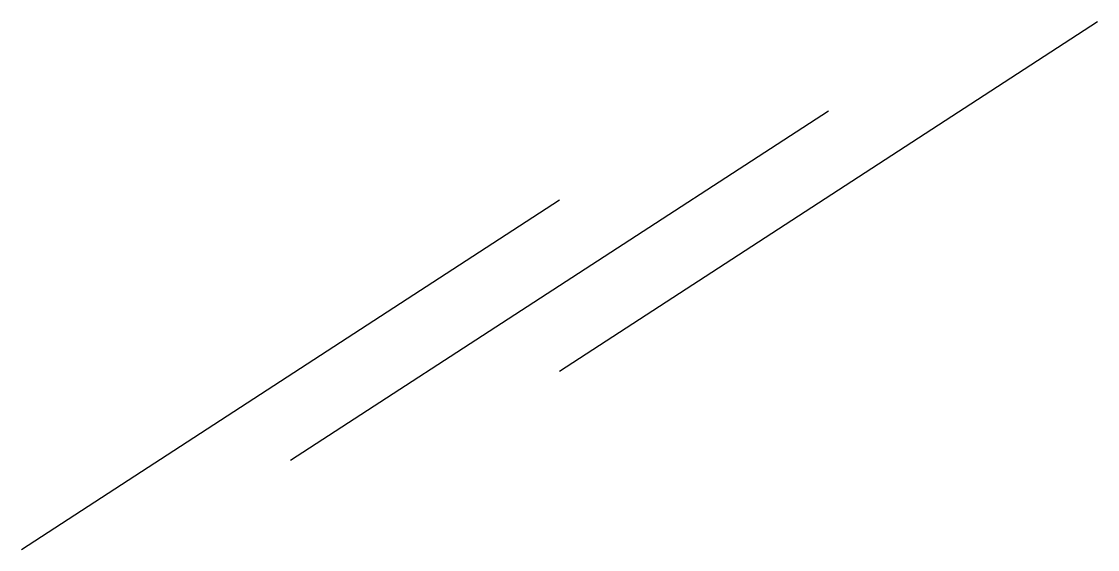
# Model space of a CAD drawing. Header units: inches. Extents: x -12.6 to 12.6, y -4.2 to 8.2.
import ezdxf

# ---------------------------------------------------------------- set-up
doc = ezdxf.new("R2010")
doc.units = ezdxf.units.IN
doc.header["$MEASUREMENT"] = 0
doc.layers.get('0').update_dxf_attribs({"lineweight": 25, "true_color": 0xffffff})

msp = doc.modelspace()

# ---------------------------------------------------------------- linework, layer by layer
for p, q in [((0, 0), (12.58, 8.17)), ((-6.29, -2.085), (6.29, 6.085)), ((-12.58, -4.17), (0, 4))]:
    msp.add_line(p, q)

doc.saveas('drawing.dxf')
